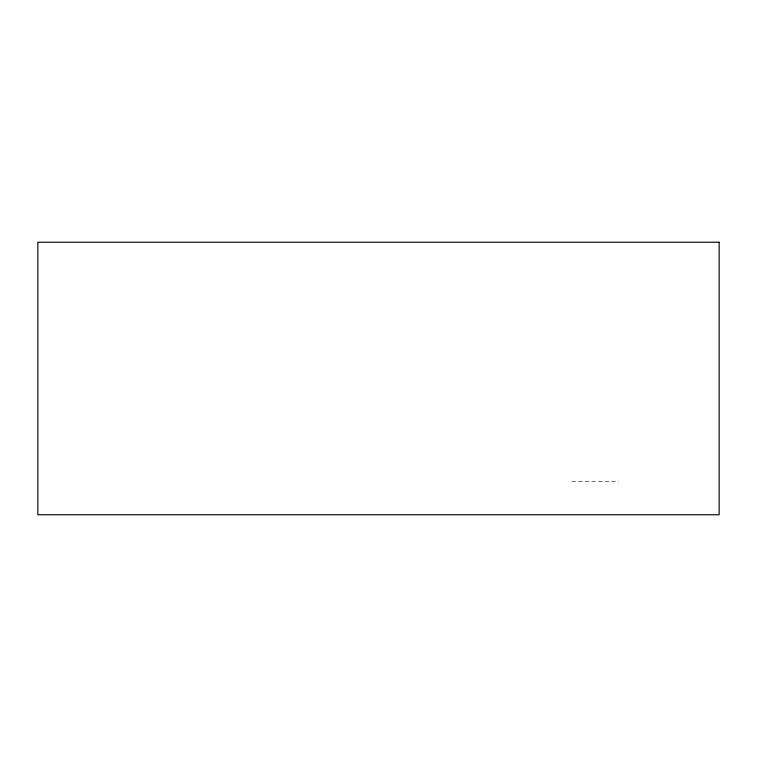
<?xml version="1.0" encoding="UTF-8"?>
<svg xmlns="http://www.w3.org/2000/svg" width="757" height="757" viewBox="0 0 757 757"><rect width="100%" height="100%" fill="white"/><g stroke="black" fill="none" stroke-linecap="round" stroke-linejoin="round"><path stroke-width="0.57" stroke-dasharray="3.79 2.84" d="M571.913 481.461L618.526 481.461"/><path stroke-width="1.14" d="M719.15 242.24L37.85 242.24L37.85 514.76L719.15 514.76L719.15 242.24"/></g></svg>
